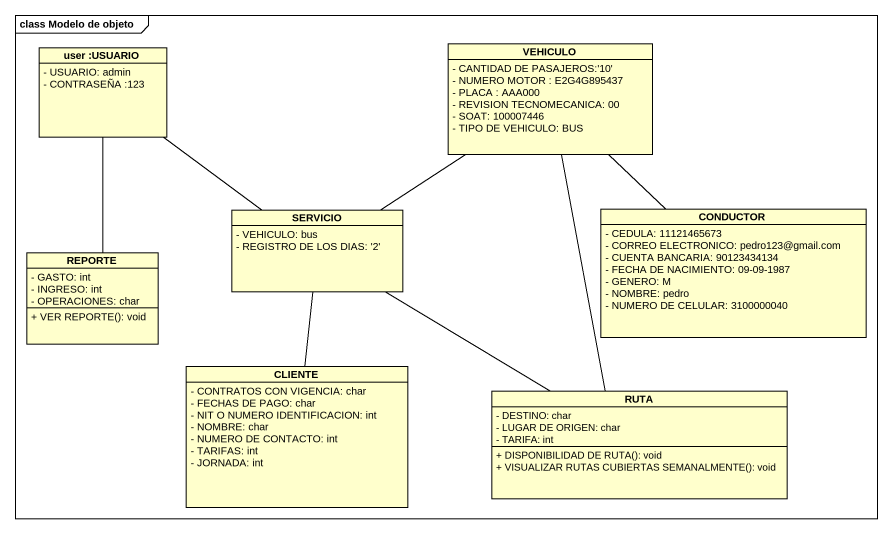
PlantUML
@startuml
mainframe class Modelo de objeto
hide circle
hide empty members
skinparam classAttributeIconSize 0
class "user :USUARIO" as user_USUARIO {
  - USUARIO: admin
  - CONTRASEÑA :123
}
class VEHICULO {
  - CANTIDAD DE PASAJEROS:'10'
  - NUMERO MOTOR : E2G4G895437
  - PLACA : AAA000
  - REVISION TECNOMECANICA: 00
  - SOAT: 100007446
  - TIPO DE VEHICULO: BUS
}
class SERVICIO {
  - VEHICULO: bus
  - REGISTRO DE LOS DIAS: '2'
}
class CONDUCTOR {
  - CEDULA: 11121465673
  - CORREO ELECTRONICO: pedro123@gmail.com
  - CUENTA BANCARIA: 90123434134
  - FECHA DE NACIMIENTO: 09-09-1987
  - GENERO: M
  - NOMBRE: pedro
  - NUMERO DE CELULAR: 3100000040
}
class REPORTE {
  - GASTO: int
  - INGRESO: int
  - OPERACIONES: char
  + VER REPORTE(): void
}
class CLIENTE {
  - CONTRATOS CON VIGENCIA: char
  - FECHAS DE PAGO: char
  - NIT O NUMERO IDENTIFICACION: int
  - NOMBRE: char
  - NUMERO DE CONTACTO: int
  - TARIFAS: int
  - JORNADA: int
}
class RUTA {
  - DESTINO: char
  - LUGAR DE ORIGEN: char
  - TARIFA: int
  + DISPONIBILIDAD DE RUTA(): void
  + VISUALIZAR RUTAS CUBIERTAS SEMANALMENTE(): void
}
user_USUARIO -- SERVICIO
user_USUARIO -- REPORTE
VEHICULO -- CONDUCTOR
VEHICULO -- RUTA
SERVICIO -up- VEHICULO
SERVICIO -- RUTA
CLIENTE -up- SERVICIO
@enduml
